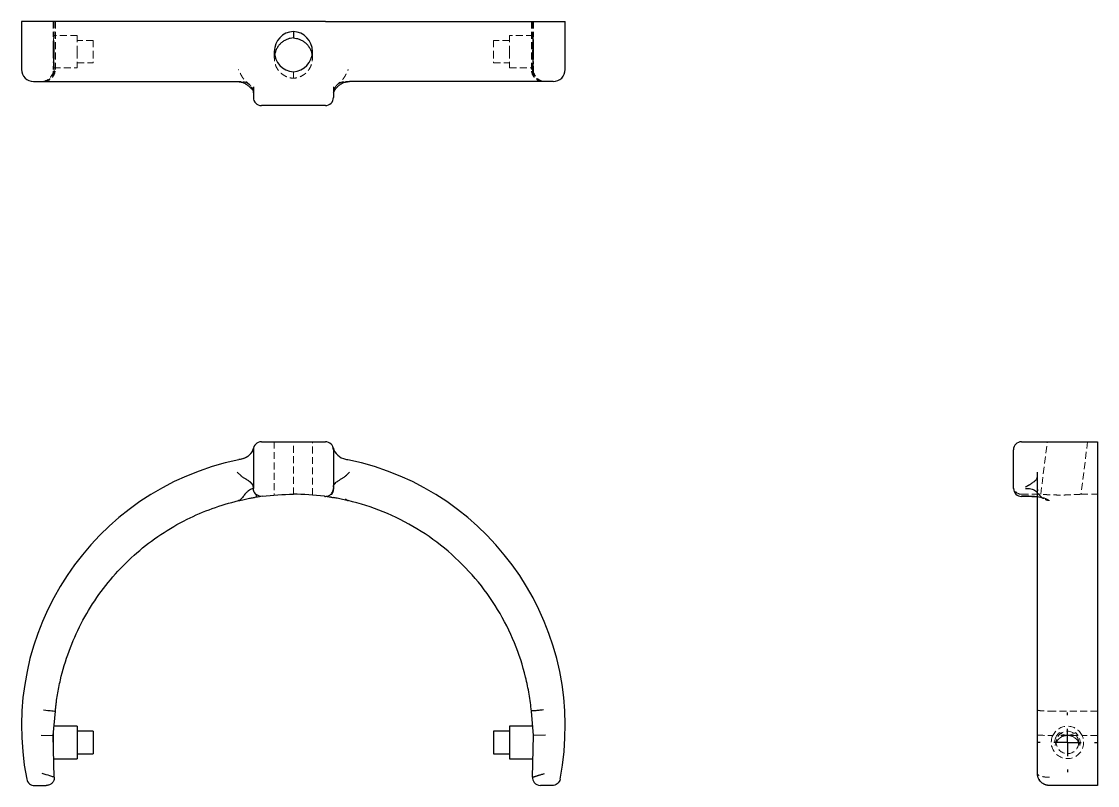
# Model space of a CAD drawing. Header units: millimetres. Extents: x 33 to 231, y 25 to 166.
import ezdxf

# ---------------------------------------------------------------- set-up
doc = ezdxf.new("R2010")
doc.units = ezdxf.units.MM
doc.linetypes.add('HIDDEN', pattern=[1.905, 1.27, -0.635])
doc.layers.add('10', color=7, linetype='Continuous')

# ---------------------------------------------------------------- blocks, each defined once
blk = doc.blocks.new('SW_CENTERMARKSYMBOL_0')
at = {"layer": '10', "color": 0}
for p, q in [((0, 5), (0, 5.48)), ((0, 0), (0, 2.5)), ((-5, 0), (-5.48, 0)), ((0, 0), (-2.5, 0)), ((0, 0), (0, -2.5)), ((0, 0), (2.5, 0)), ((5, 0), (5.48, 0)), ((0, -5), (0, -5.48))]:
    blk.add_line(p, q, dxfattribs=at)

msp = doc.modelspace()

# ---------------------------------------------------------------- linework, layer by layer
at = {"color": 7, "linetype": 'Continuous', "lineweight": 25}
for p, q in [((33, 165.9), (33, 157.07)), ((73.41, 165.9), (33, 165.9)), ((75.69, 165.9), (73.41, 165.9)), ((77.11, 165.9), (75.69, 165.9)), ((88.89, 165.9), (77.11, 165.9)), ((88.89, 165.9), (90.31, 165.9)), ((90.31, 165.9), (92.59, 165.9)), ((92.59, 165.9), (133, 165.9)), ((133, 157.07), (133, 165.9)), ((83, 164.08), (83, 162.88)), ((35.21, 154.86), (72.69, 154.86)), ((130.79, 154.86), (93.31, 154.86)), ((75.64, 153.9), (75.64, 151.92)), ((90.36, 153.9), (90.36, 151.92)), ((88.89, 150.44), (77.11, 150.44)), ((75.64, 87.16), (75.64, 83.01)), ((77.11, 88.63), (88.89, 88.63)), ((90.36, 87.16), (90.36, 83.01)), ((215.44, 80.05), (215.44, 87.16)), ((216.92, 88.63), (230.9, 88.63)), ((230.9, 88.63), (230.9, 87.54)), ((230.9, 87.54), (230.9, 85.41)), ((230.9, 85.41), (230.9, 26.6)), ((73.43, 82.33), (72.69, 83.01)), ((75.64, 83.01), (75.64, 80.05)), ((90.36, 83.01), (90.36, 80.05)), ((219.86, 27.62), (219.86, 83.01)), ((216.92, 78.6), (217.65, 78.6)), ((217.65, 78.59), (216.92, 78.59)), ((38.85, 34.62), (39.22, 39.09)), ((127.15, 34.62), (126.78, 39.09)), ((43.25, 36.31), (38.99, 36.31)), ((43.25, 36.31), (43.25, 30.34)), ((127.01, 36.31), (122.75, 36.31)), ((122.75, 36.31), (122.75, 30.34)), ((36.64, 34.69), (38.85, 34.62)), ((39.03, 26.92), (38.85, 34.62)), ((46.19, 35.39), (43.25, 35.39)), ((46.19, 35.39), (46.19, 31.26)), ((122.75, 35.39), (119.81, 35.39)), ((119.81, 35.39), (119.81, 31.26)), ((126.97, 26.92), (127.15, 34.62)), ((129.36, 34.69), (127.15, 34.62)), ((38.95, 30.34), (43.25, 30.34)), ((43.25, 31.26), (46.19, 31.26)), ((119.81, 31.26), (122.75, 31.26)), ((122.75, 30.34), (127.05, 30.34)), ((220.15, 26.56), (220.18, 26.51)), ((230.9, 26.6), (230.9, 25.41)), ((35.39, 25.41), (37.56, 25.41)), ((130.61, 25.41), (128.44, 25.41)), ((230.9, 25.41), (222.07, 25.41))]:
    msp.add_line(p, q, dxfattribs=at)
at = {"color": 7, "linetype": 'HIDDEN', "lineweight": 18}
for p, q in [((38.85, 165.9), (38.85, 163.06)), ((39.03, 157.07), (39.03, 165.9)), ((39.22, 165.9), (39.22, 157.07)), ((126.78, 165.9), (126.78, 157.07)), ((126.97, 165.9), (126.97, 157.07)), ((127.15, 165.9), (127.15, 163.06)), ((38.85, 162.32), (38.85, 158.44)), ((43.25, 163.36), (38.88, 163.36)), ((38.89, 162.71), (38.88, 162.71)), ((38.88, 162.41), (38.89, 162.59)), ((38.89, 162.58), (38.88, 162.51)), ((38.88, 162.41), (38.88, 162.39)), ((38.88, 162.39), (38.88, 162.31)), ((38.88, 162.31), (38.88, 162.27)), ((38.89, 162.71), (38.89, 162.71)), ((38.89, 162.59), (38.89, 162.71)), ((38.89, 162.65), (38.89, 162.64)), ((38.89, 162.64), (38.89, 162.64)), ((38.89, 162.64), (38.89, 162.6)), ((38.89, 162.6), (38.89, 162.58)), ((43.25, 163.36), (43.25, 160.38)), ((46.19, 162.44), (43.25, 162.44)), ((46.19, 162.44), (46.19, 160.38)), ((119.81, 162.44), (119.81, 160.38)), ((122.75, 162.44), (119.81, 162.44)), ((122.75, 163.36), (122.75, 160.38)), ((127.12, 163.36), (122.75, 163.36)), ((127.11, 162.71), (127.11, 162.71)), ((127.11, 162.59), (127.11, 162.71)), ((127.12, 162.71), (127.11, 162.71)), ((127.11, 162.65), (127.11, 162.64)), ((127.11, 162.64), (127.11, 162.6)), ((127.11, 162.64), (127.11, 162.64)), ((127.11, 162.6), (127.11, 162.58)), ((127.12, 162.41), (127.11, 162.59)), ((127.11, 162.58), (127.12, 162.51)), ((127.12, 162.41), (127.12, 162.39)), ((127.12, 162.39), (127.12, 162.31)), ((127.12, 162.31), (127.12, 162.27)), ((127.15, 162.32), (127.15, 158.44)), ((38.86, 161.28), (38.85, 161.16)), ((38.85, 161.16), (38.85, 161.15)), ((38.85, 161.15), (38.85, 161.04)), ((38.85, 161.04), (38.85, 160.93)), ((38.85, 160.93), (38.85, 160.82)), ((38.85, 160.73), (38.86, 160.86)), ((38.85, 160.82), (38.85, 160.71)), ((38.85, 160.61), (38.85, 160.73)), ((38.85, 160.71), (38.85, 160.6)), ((38.85, 160.49), (38.85, 160.61)), ((38.85, 160.6), (38.85, 160.58)), ((38.85, 160.58), (38.85, 160.49)), ((38.85, 160.49), (38.85, 160.47)), ((38.85, 160.48), (38.85, 160.49)), ((38.85, 160.38), (38.85, 160.48)), ((38.85, 160.47), (38.85, 160.38)), ((38.85, 160.38), (38.85, 160.36)), ((38.85, 160.37), (38.85, 160.38)), ((38.85, 160.27), (38.85, 160.37)), ((38.85, 160.36), (38.85, 160.27)), ((38.87, 161.97), (38.86, 161.86)), ((38.86, 161.86), (38.86, 161.78)), ((38.86, 161.78), (38.86, 161.75)), ((38.86, 161.75), (38.86, 161.63)), ((38.86, 161.63), (38.86, 161.52)), ((38.86, 161.52), (38.86, 161.4)), ((38.86, 161.4), (38.86, 161.39)), ((38.86, 161.39), (38.86, 161.28)), ((38.86, 161.28), (38.86, 161.28)), ((38.86, 161.04), (38.87, 161.2)), ((38.86, 161.01), (38.86, 161.04)), ((38.86, 160.93), (38.86, 161.01)), ((38.86, 160.86), (38.86, 160.93)), ((38.88, 162.27), (38.87, 162.2)), ((38.87, 162.2), (38.87, 162.09)), ((38.87, 162.09), (38.87, 161.97)), ((38.87, 161.34), (38.88, 161.46)), ((38.87, 161.2), (38.87, 161.34)), ((38.88, 161.46), (38.89, 161.74)), ((38.89, 161.85), (38.89, 161.85)), ((38.89, 161.74), (38.89, 161.84)), ((43.25, 160.38), (43.25, 157.4)), ((46.19, 160.38), (46.19, 158.32)), ((79.5, 160.37), (79.5, 159.16)), ((86.5, 159.16), (86.5, 160.37)), ((119.81, 160.38), (119.81, 158.32)), ((122.75, 160.38), (122.75, 157.4)), ((127.11, 161.85), (127.11, 161.85)), ((127.11, 161.74), (127.11, 161.84)), ((127.12, 161.46), (127.11, 161.74)), ((127.12, 162.27), (127.13, 162.2)), ((127.13, 161.34), (127.12, 161.46)), ((127.13, 162.2), (127.13, 162.09)), ((127.13, 162.09), (127.13, 161.97)), ((127.13, 161.97), (127.14, 161.86)), ((127.13, 161.2), (127.13, 161.34)), ((127.14, 161.04), (127.13, 161.2)), ((127.14, 161.86), (127.14, 161.78)), ((127.14, 161.78), (127.14, 161.75)), ((127.14, 161.75), (127.14, 161.63)), ((127.14, 161.63), (127.14, 161.52)), ((127.14, 161.52), (127.14, 161.4)), ((127.14, 161.4), (127.14, 161.39)), ((127.14, 161.39), (127.14, 161.28)), ((127.14, 161.28), (127.15, 161.16)), ((127.14, 161.28), (127.14, 161.28)), ((127.14, 161.01), (127.14, 161.04)), ((127.14, 160.93), (127.14, 161.01)), ((127.14, 160.86), (127.14, 160.93)), ((127.15, 160.73), (127.14, 160.86)), ((127.15, 161.16), (127.15, 161.15)), ((127.15, 161.15), (127.15, 161.04)), ((127.15, 161.04), (127.15, 160.93)), ((127.15, 160.93), (127.15, 160.82)), ((127.15, 160.82), (127.15, 160.71)), ((127.15, 160.61), (127.15, 160.73)), ((127.15, 160.71), (127.15, 160.6)), ((127.15, 160.49), (127.15, 160.61)), ((127.15, 160.6), (127.15, 160.58)), ((127.15, 160.58), (127.15, 160.49)), ((127.15, 160.49), (127.15, 160.47)), ((127.15, 160.48), (127.15, 160.49)), ((127.15, 160.38), (127.15, 160.48)), ((127.15, 160.47), (127.15, 160.38)), ((127.15, 160.38), (127.15, 160.36)), ((127.15, 160.37), (127.15, 160.38)), ((127.15, 160.27), (127.15, 160.37)), ((127.15, 160.36), (127.15, 160.27)), ((38.85, 160.27), (38.85, 160.26)), ((38.85, 160.26), (38.85, 160.27)), ((38.85, 160.26), (38.85, 160.16)), ((38.85, 160.15), (38.85, 160.26)), ((38.85, 160.16), (38.85, 160.05)), ((38.85, 160.03), (38.85, 160.15)), ((38.85, 160.05), (38.85, 159.94)), ((38.86, 159.9), (38.85, 160.03)), ((38.85, 159.94), (38.85, 159.83)), ((38.85, 159.83), (38.85, 159.72)), ((38.85, 159.72), (38.85, 159.71)), ((38.85, 159.71), (38.85, 159.6)), ((38.85, 159.6), (38.85, 159.59)), ((38.85, 159.59), (38.86, 159.48)), ((38.86, 159.83), (38.86, 159.9)), ((38.86, 159.75), (38.86, 159.83)), ((38.86, 159.62), (38.86, 159.75)), ((38.87, 159.56), (38.86, 159.62)), ((38.86, 159.48), (38.86, 159.48)), ((38.86, 159.48), (38.86, 159.37)), ((38.86, 159.37), (38.86, 159.36)), ((38.86, 159.36), (38.86, 159.25)), ((38.86, 159.25), (38.86, 159.13)), ((38.86, 159.13), (38.86, 159.02)), ((38.86, 159.02), (38.86, 158.94)), ((38.86, 158.94), (38.86, 158.9)), ((38.86, 158.9), (38.87, 158.79)), ((38.87, 159.45), (38.87, 159.56)), ((38.88, 159.31), (38.87, 159.45)), ((38.87, 158.79), (38.87, 158.67)), ((38.87, 158.67), (38.87, 158.56)), ((38.87, 158.56), (38.87, 158.53)), ((38.87, 158.53), (38.88, 158.46)), ((38.88, 159.24), (38.88, 159.31)), ((38.89, 159.02), (38.88, 159.24)), ((38.88, 158.46), (38.88, 158.43)), ((38.88, 158.43), (38.88, 158.35)), ((38.88, 158.35), (38.89, 158.17)), ((38.89, 158.93), (38.89, 159.02)), ((127.11, 159.02), (127.12, 159.24)), ((127.11, 158.93), (127.11, 159.02)), ((127.12, 158.35), (127.11, 158.17)), ((127.12, 159.31), (127.13, 159.45)), ((127.12, 159.24), (127.12, 159.31)), ((127.13, 158.53), (127.12, 158.46)), ((127.12, 158.46), (127.12, 158.43)), ((127.12, 158.43), (127.12, 158.35)), ((127.13, 159.56), (127.14, 159.62)), ((127.13, 159.45), (127.13, 159.56)), ((127.14, 158.9), (127.13, 158.79)), ((127.13, 158.79), (127.13, 158.67)), ((127.13, 158.67), (127.13, 158.56)), ((127.13, 158.56), (127.13, 158.53)), ((127.14, 159.9), (127.15, 160.03)), ((127.14, 159.83), (127.14, 159.9)), ((127.14, 159.75), (127.14, 159.83)), ((127.14, 159.62), (127.14, 159.75)), ((127.15, 159.59), (127.14, 159.48)), ((127.14, 159.48), (127.14, 159.37)), ((127.14, 159.48), (127.14, 159.48)), ((127.14, 159.37), (127.14, 159.36)), ((127.14, 159.36), (127.14, 159.25)), ((127.14, 159.25), (127.14, 159.13)), ((127.14, 159.13), (127.14, 159.02)), ((127.14, 159.02), (127.14, 158.94)), ((127.14, 158.94), (127.14, 158.9)), ((127.15, 160.27), (127.15, 160.26)), ((127.15, 160.26), (127.15, 160.27)), ((127.15, 160.26), (127.15, 160.16)), ((127.15, 160.15), (127.15, 160.26)), ((127.15, 160.16), (127.15, 160.05)), ((127.15, 160.03), (127.15, 160.15)), ((127.15, 160.05), (127.15, 159.94)), ((127.15, 159.94), (127.15, 159.83)), ((127.15, 159.83), (127.15, 159.72)), ((127.15, 159.72), (127.15, 159.71)), ((127.15, 159.71), (127.15, 159.6)), ((127.15, 159.6), (127.15, 159.59)), ((38.85, 157.7), (38.85, 157.07)), ((38.88, 158.25), (38.88, 158.24)), ((38.88, 158.24), (38.89, 158.18)), ((38.88, 158.05), (38.89, 158.05)), ((38.88, 157.4), (43.25, 157.4)), ((38.89, 158.18), (38.89, 158.17)), ((38.89, 158.17), (38.89, 158.17)), ((38.89, 158.17), (38.89, 158.12)), ((38.89, 158.17), (38.89, 158.05)), ((38.89, 158.12), (38.89, 158.11)), ((38.89, 158.05), (38.89, 158.05)), ((43.25, 158.32), (46.19, 158.32)), ((83, 155.47), (83, 156.67)), ((119.81, 158.32), (122.75, 158.32)), ((122.75, 157.4), (127.12, 157.4)), ((127.12, 158.25), (127.11, 158.18)), ((127.11, 158.18), (127.11, 158.17)), ((127.11, 158.17), (127.11, 158.12)), ((127.11, 158.17), (127.11, 158.17)), ((127.11, 158.17), (127.11, 158.05)), ((127.11, 158.12), (127.11, 158.11)), ((127.11, 158.05), (127.11, 158.05)), ((127.11, 158.05), (127.12, 158.05)), ((127.15, 157.7), (127.15, 157.07)), ((73.43, 154.86), (72.69, 154.86)), ((90.71, 153.87), (90.73, 153.87)), ((75.67, 87.48), (75.69, 87.54)), ((79.5, 88.63), (79.5, 78.83)), ((83, 78.97), (83, 88.63)), ((86.5, 78.83), (86.5, 88.63)), ((220.47, 78.97), (221.67, 88.63)), ((229.08, 88.63), (227.88, 78.97)), ((75.6, 80.03), (75.6, 80.17)), ((219.86, 80.17), (219.96, 79.63)), ((219.94, 79.62), (219.9, 79.71)), ((216.92, 78.97), (220.47, 78.97)), ((220.02, 78.48), (219.86, 78.49)), ((227.88, 78.97), (230.9, 78.97)), ((230.9, 39.09), (222.07, 39.09)), ((38.85, 34.6), (38.85, 34.64)), ((127.15, 34.6), (127.15, 34.64)), ((222.7, 34.62), (222.07, 34.62)), ((227.32, 34.62), (223.44, 34.62)), ((223.53, 33.67), (223.46, 33.57)), ((223.56, 33.72), (223.53, 33.67)), ((223.67, 33.85), (223.56, 33.72)), ((223.79, 33.97), (223.67, 33.85)), ((223.9, 34.07), (223.79, 33.97)), ((223.94, 34.1), (223.9, 34.07)), ((223.93, 35.15), (224.02, 35.06)), ((224.02, 34.17), (223.94, 34.1)), ((224.02, 35.06), (224.24, 34.95)), ((224.13, 34.25), (224.02, 34.17)), ((224.25, 34.32), (224.13, 34.25)), ((224.24, 34.95), (224.31, 34.92)), ((224.36, 34.39), (224.25, 34.32)), ((224.31, 34.92), (224.45, 34.85)), ((224.37, 34.39), (224.36, 34.39)), ((224.48, 34.44), (224.37, 34.39)), ((224.45, 34.85), (224.56, 34.8)), ((224.59, 34.48), (224.48, 34.44)), ((224.48, 34.44), (224.48, 34.44)), ((224.56, 34.8), (224.62, 34.77)), ((224.6, 34.48), (224.59, 34.48)), ((224.71, 34.51), (224.6, 34.48)), ((224.62, 34.77), (224.75, 34.72)), ((224.72, 34.51), (224.71, 34.51)), ((224.83, 34.54), (224.72, 34.51)), ((224.75, 34.72), (224.83, 34.69)), ((224.83, 34.69), (224.9, 34.68)), ((224.94, 34.56), (224.83, 34.54)), ((224.9, 34.68), (225.03, 34.66)), ((225.05, 34.58), (224.94, 34.56)), ((225.03, 34.66), (225.15, 34.65)), ((225.16, 34.59), (225.05, 34.58)), ((225.15, 34.65), (225.26, 34.65)), ((225.26, 34.6), (225.16, 34.59)), ((225.26, 34.65), (225.27, 34.65)), ((225.27, 34.6), (225.26, 34.6)), ((225.27, 34.65), (225.37, 34.64)), ((225.36, 34.6), (225.27, 34.6)), ((225.38, 34.6), (225.36, 34.6)), ((225.37, 34.64), (225.38, 34.64)), ((225.38, 34.64), (225.48, 34.65)), ((225.47, 34.6), (225.38, 34.6)), ((225.49, 34.6), (225.47, 34.6)), ((225.48, 34.65), (225.49, 34.65)), ((225.49, 34.65), (225.61, 34.65)), ((225.58, 34.59), (225.49, 34.6)), ((225.6, 34.59), (225.58, 34.59)), ((225.71, 34.58), (225.6, 34.59)), ((225.61, 34.65), (225.73, 34.66)), ((225.82, 34.56), (225.71, 34.58)), ((225.73, 34.66), (225.86, 34.68)), ((225.93, 34.54), (225.82, 34.56)), ((225.86, 34.68), (225.93, 34.69)), ((225.93, 34.69), (226.01, 34.72)), ((226.04, 34.51), (225.93, 34.54)), ((226.01, 34.72), (226.04, 34.73)), ((226.04, 34.73), (226.2, 34.8)), ((226.15, 34.48), (226.04, 34.51)), ((226.16, 34.48), (226.15, 34.48)), ((226.28, 34.44), (226.16, 34.48)), ((226.2, 34.8), (226.34, 34.86)), ((226.28, 34.44), (226.28, 34.44)), ((226.39, 34.39), (226.28, 34.44)), ((226.34, 34.86), (226.46, 34.92)), ((226.4, 34.39), (226.39, 34.39)), ((226.52, 34.32), (226.4, 34.39)), ((226.46, 34.92), (226.74, 35.06)), ((226.63, 34.25), (226.52, 34.32)), ((226.75, 34.17), (226.63, 34.25)), ((226.74, 35.06), (226.84, 35.15)), ((226.78, 34.14), (226.75, 34.17)), ((226.86, 34.07), (226.78, 34.14)), ((226.97, 33.97), (226.86, 34.07)), ((227.09, 33.85), (226.97, 33.97)), ((227.2, 33.72), (227.09, 33.85)), ((227.27, 33.62), (227.2, 33.72)), ((230.9, 34.62), (228.06, 34.62)), ((223.12, 32.84), (223.11, 32.79)), ((223.17, 33.04), (223.12, 32.84)), ((223.18, 33.1), (223.17, 33.04)), ((223.17, 33.04), (223.17, 33.04)), ((223.25, 33.23), (223.18, 33.1)), ((223.24, 33.22), (223.18, 33.1)), ((223.25, 33.23), (223.24, 33.22)), ((223.35, 33.41), (223.25, 33.23)), ((223.43, 33.53), (223.35, 33.41)), ((223.46, 33.57), (223.43, 33.53)), ((227.31, 33.57), (227.27, 33.62)), ((227.39, 33.44), (227.31, 33.57)), ((227.41, 33.41), (227.39, 33.44)), ((227.51, 33.23), (227.41, 33.41)), ((227.58, 33.1), (227.51, 33.23)), ((227.6, 33.04), (227.58, 33.1)), ((227.64, 32.85), (227.6, 33.04)), ((227.64, 32.84), (227.64, 32.85)), ((227.65, 32.79), (227.64, 32.84))]:
    msp.add_line(p, q, dxfattribs=at)
at = {"color": 7, "linetype": 'HIDDEN', "lineweight": 18, "flags": 128}
for points in [[(75.64, 80.05), (75.64, 80.05)], [(90.36, 80.05), (90.36, 80.05)], [(77.3, 78.59), (77.3, 78.59)], [(83, 78.97), (83, 78.97)], [(83, 78.97), (83, 78.97)], [(88.7, 78.59), (88.7, 78.59)], [(39.22, 39.09), (39.22, 39.09)], [(126.78, 39.09), (126.78, 39.09)]]:
    msp.add_lwpolyline(points, dxfattribs=at)
at = {"color": 7, "linetype": 'HIDDEN', "lineweight": 18}
msp.add_circle((225.38, 33.33), 2.06, dxfattribs=at)
at = {"color": 7, "linetype": 'Continuous', "lineweight": 25}
for centre, radius, start, end in [((35.21, 157.07), 2.21, 180, 270), ((130.79, 157.07), 2.21, 270, 0), ((77.11, 151.92), 1.47, 180, 270), ((88.89, 151.92), 1.47, 270, 0), ((77.11, 87.16), 1.47, 90, 180), ((88.89, 87.16), 1.47, 0, 90), ((216.92, 87.16), 1.47, 90, 180), ((83.05, 36.3), 50.05, 101.6044, 191.1722), ((82.95, 36.3), 50.05, 348.8278, 78.3956), ((216.92, 80.05), 1.47, 181.5658, 269.9969)]:
    msp.add_arc(centre, radius, start, end, dxfattribs=at)
at = {"color": 7, "linetype": 'HIDDEN', "lineweight": 18}
for radius, start, end in [(2.98, 25.8362, 154.1638), (2.98, 154.1638, 25.8362), (2.33, 146.1722, 193.2597), (2.33, 128.569, 146.1722), (2.33, 33.8278, 51.431), (2.33, 346.7403, 33.8278)]:
    msp.add_arc((225.38, 33.33), radius, start, end, dxfattribs=at)
for centre, major_axis, ratio, start_param, end_param in [((38.88, 160.38), (0, 2.98), 0.023734, 2.690666, 6.734112), ((38.74, 160.38), (0, 2.98), 0.08276, 3.592519, 5.832259), ((38.88, 160.38), (0, 2.33), 0.023734, 6.05176, 6.873592), ((38.74, 160.38), (0, 2.33), 0.08276, 5.385545, 5.692778), ((38.76, 160.38), (0.14, 2.33), 0.004944, 6.17081, 6.237415), ((38.76, 160.38), (0.14, 2.33), 0.004945, 6.237415, 6.24102), ((38.76, 160.38), (0.13, 2.33), 0.009854, 6.145523, 6.156393), ((38.76, 160.38), (0.14, 2.33), 0.004944, 6.156113, 6.17081), ((38.76, 160.38), (0.13, 2.33), 0.009853, 6.078887, 6.145523), ((38.76, 160.38), (0.13, 2.33), 0.009853, 6.071485, 6.078887), ((38.76, 160.38), (0.13, 2.33), 0.014693, 6.053476, 6.071749), ((38.76, 160.38), (0.13, 2.33), 0.014693, 6.052592, 6.053563), ((38.76, 160.38), (0.13, 2.33), 0.014693, 5.98684, 6.053476), ((38.76, 160.38), (0.13, 2.33), 0.019429, 5.920532, 5.98708), ((38.76, 160.38), (0.13, 2.33), 0.019429, 5.902172, 5.920532), ((38.76, 160.38), (0.12, 2.33), 0.024028, 5.895325, 5.902381), ((38.76, 160.38), (0.12, 2.33), 0.024027, 5.82869, 5.895325), ((38.76, 160.38), (0.12, 2.33), 0.024028, 5.817473, 5.82869), ((38.76, 160.38), (0.12, 2.33), 0.028455, 5.803297, 5.817646), ((38.76, 160.38), (0.12, 2.33), 0.028455, 5.736687, 5.803297), ((38.76, 160.38), (0.11, 2.33), 0.032681, 5.666322, 5.732869), ((38.76, 160.38), (0.12, 2.33), 0.028455, 5.732738, 5.736687), ((38.76, 160.38), (0.11, 2.33), 0.032681, 5.647962, 5.666322), ((127.26, 160.38), (0, 2.98), 0.08276, 0.450927, 2.690666), ((127.12, 160.38), (0, 2.98), 0.023734, 5.832259, 9.875705), ((127.12, 160.38), (0, 2.33), 0.023734, 5.692778, 6.514611), ((127.24, 160.38), (-0.14, 2.33), 0.004945, 0.042165, 0.04577), ((127.24, 160.38), (-0.14, 2.33), 0.004944, 0.04577, 0.112375), ((127.24, 160.38), (-0.14, 2.33), 0.004944, 0.112375, 0.127073), ((127.24, 160.38), (-0.13, 2.33), 0.009854, 0.126793, 0.137663), ((127.24, 160.38), (-0.13, 2.33), 0.009853, 0.137663, 0.204298), ((127.24, 160.38), (-0.13, 2.33), 0.009853, 0.204298, 0.2117), ((127.24, 160.38), (-0.13, 2.33), 0.014693, 0.211436, 0.229709), ((127.24, 160.38), (-0.13, 2.33), 0.014693, 0.229623, 0.230594), ((127.24, 160.38), (-0.13, 2.33), 0.014693, 0.229709, 0.296346), ((127.24, 160.38), (-0.13, 2.33), 0.019429, 0.296105, 0.362653), ((127.24, 160.38), (-0.13, 2.33), 0.019429, 0.362653, 0.381013), ((127.24, 160.38), (-0.12, 2.33), 0.024028, 0.380804, 0.38786), ((127.24, 160.38), (-0.12, 2.33), 0.024027, 0.38786, 0.454495), ((127.24, 160.38), (-0.12, 2.33), 0.024028, 0.454495, 0.465712), ((127.24, 160.38), (-0.12, 2.33), 0.028455, 0.465539, 0.479888), ((127.24, 160.38), (-0.12, 2.33), 0.028455, 0.479888, 0.546498), ((127.24, 160.38), (-0.12, 2.33), 0.028455, 0.546498, 0.550447), ((127.24, 160.38), (-0.11, 2.33), 0.032681, 0.550316, 0.616864), ((127.26, 160.38), (0, 2.33), 0.08276, 0.590407, 0.89764), ((127.24, 160.38), (-0.11, 2.33), 0.032681, 0.616864, 0.635223), ((38.76, 160.38), (0.11, 2.33), 0.036672, 5.644787, 5.648048), ((38.76, 160.38), (0.11, 2.33), 0.036674, 5.578186, 5.644787), ((38.76, 160.38), (0.11, 2.33), 0.036674, 5.56314, 5.578186), ((38.76, 160.38), (0.1, 2.33), 0.040405, 5.552655, 5.563178), ((38.76, 160.38), (0.1, 2.33), 0.040405, 5.486018, 5.552655), ((38.76, 160.38), (0.1, 2.33), 0.040404, 5.478269, 5.486018), ((38.76, 160.38), (0.09, 2.33), 0.043848, 5.460422, 5.478258), ((38.76, 160.38), (0.09, 2.33), 0.043847, 5.393863, 5.460422), ((38.76, 160.38), (0.08, 2.33), 0.046976, 5.387182, 5.393289), ((127.24, 160.38), (-0.11, 2.33), 0.036672, 0.635138, 0.638398), ((127.24, 160.38), (-0.11, 2.33), 0.036674, 0.638398, 0.704999), ((127.24, 160.38), (-0.11, 2.33), 0.036674, 0.704999, 0.720045), ((127.24, 160.38), (-0.1, 2.33), 0.040405, 0.720007, 0.73053), ((127.24, 160.38), (-0.1, 2.33), 0.040405, 0.73053, 0.797168), ((127.24, 160.38), (-0.1, 2.33), 0.040404, 0.797168, 0.804916), ((127.24, 160.38), (-0.09, 2.33), 0.043848, 0.804927, 0.822764), ((127.24, 160.38), (-0.09, 2.33), 0.043847, 0.822764, 0.889322), ((127.24, 160.38), (-0.08, 2.33), 0.046976, 0.889896, 0.896003), ((38.74, 160.38), (0, 2.33), 0.08276, 3.732, 4.039233), ((38.88, 160.38), (0, 2.33), 0.023734, 2.551185, 3.373018), ((38.76, 160.38), (-0.08, 2.33), 0.046976, 4.031489, 4.037596), ((38.76, 160.38), (-0.09, 2.33), 0.043847, 4.018124, 4.031428), ((38.76, 160.38), (-0.09, 2.33), 0.043847, 3.951503, 4.018124), ((38.76, 160.38), (-0.1, 2.33), 0.040405, 3.87996, 3.946509), ((38.76, 160.38), (-0.09, 2.33), 0.043848, 3.94652, 3.951503), ((38.76, 160.38), (-0.1, 2.33), 0.040405, 3.8616, 3.87996), ((38.76, 160.38), (-0.11, 2.33), 0.036674, 3.792822, 3.859409), ((38.76, 160.38), (-0.11, 2.33), 0.036673, 3.859409, 3.861638), ((38.76, 160.38), (-0.11, 2.33), 0.036674, 3.77673, 3.792822), ((38.76, 160.38), (-0.11, 2.33), 0.032681, 3.767335, 3.776816), ((38.76, 160.38), (-0.11, 2.33), 0.032681, 3.700697, 3.767335), ((38.76, 160.38), (-0.11, 2.33), 0.032681, 3.691909, 3.700697), ((38.76, 160.38), (-0.12, 2.33), 0.028455, 3.675251, 3.69204), ((38.76, 160.38), (-0.12, 2.33), 0.028456, 3.608674, 3.675251), ((127.24, 160.38), (0.08, 2.33), 0.046976, 2.24559, 2.251697), ((127.26, 160.38), (0, 2.33), 0.08276, 2.243952, 2.551185), ((127.24, 160.38), (0.09, 2.33), 0.043847, 2.251757, 2.265061), ((127.24, 160.38), (0.09, 2.33), 0.043847, 2.265061, 2.331682), ((127.24, 160.38), (0.09, 2.33), 0.043848, 2.331682, 2.336665), ((127.24, 160.38), (0.1, 2.33), 0.040405, 2.336677, 2.403225), ((127.24, 160.38), (0.1, 2.33), 0.040405, 2.403225, 2.421585), ((127.24, 160.38), (0.11, 2.33), 0.036673, 2.421547, 2.423777), ((127.24, 160.38), (0.11, 2.33), 0.036674, 2.423777, 2.490363), ((127.24, 160.38), (0.11, 2.33), 0.036674, 2.490363, 2.506455), ((127.24, 160.38), (0.11, 2.33), 0.032681, 2.506369, 2.515851), ((127.24, 160.38), (0.11, 2.33), 0.032681, 2.515851, 2.582489), ((127.12, 160.38), (0, 2.33), 0.023734, 2.910167, 3.732), ((127.24, 160.38), (0.11, 2.33), 0.032681, 2.582489, 2.591276), ((127.24, 160.38), (0.12, 2.33), 0.028455, 2.591145, 2.607935), ((127.24, 160.38), (0.12, 2.33), 0.028456, 2.607935, 2.674511), ((36.64, 157.07), (2.21, 0), 0.99902, 4.712389, 6.283185), ((38.76, 160.38), (-0.12, 2.33), 0.024027, 3.540756, 3.607305), ((38.76, 160.38), (-0.12, 2.33), 0.02846, 3.607132, 3.608674), ((38.76, 160.38), (-0.12, 2.33), 0.024027, 3.522396, 3.540756), ((38.76, 160.38), (-0.13, 2.33), 0.019428, 3.516932, 3.522606), ((38.76, 160.38), (-0.13, 2.33), 0.019429, 3.450306, 3.516932), ((38.76, 160.38), (-0.13, 2.33), 0.019429, 3.437698, 3.450306), ((38.76, 160.38), (-0.13, 2.33), 0.014693, 3.424982, 3.437938), ((38.76, 160.38), (-0.13, 2.33), 0.014693, 3.358358, 3.424982), ((38.76, 160.38), (-0.13, 2.33), 0.009853, 3.286745, 3.353293), ((38.76, 160.38), (-0.13, 2.33), 0.014693, 3.353029, 3.358358), ((38.76, 160.38), (-0.14, 2.33), 0.004944, 3.200198, 3.26678), ((38.76, 160.38), (-0.14, 2.33), 0.004945, 3.26678, 3.268665), ((38.76, 160.38), (-0.13, 2.33), 0.009853, 3.268385, 3.286745), ((38.76, 160.38), (-0.14, 2.33), 0.001237, 3.174864, 3.183974), ((38.76, 160.38), (-0.14, 2.33), 0.004944, 3.183758, 3.200198), ((127.24, 160.38), (0.12, 2.33), 0.02846, 2.674511, 2.676054), ((127.24, 160.38), (0.12, 2.33), 0.024027, 2.675881, 2.742429), ((127.24, 160.38), (0.12, 2.33), 0.024027, 2.742429, 2.760789), ((127.24, 160.38), (0.13, 2.33), 0.019428, 2.760579, 2.766253), ((127.24, 160.38), (0.13, 2.33), 0.019429, 2.766253, 2.832879), ((127.24, 160.38), (0.13, 2.33), 0.019429, 2.832879, 2.845487), ((127.24, 160.38), (0.13, 2.33), 0.014693, 2.845247, 2.858203), ((127.24, 160.38), (0.13, 2.33), 0.014693, 2.858203, 2.924828), ((127.24, 160.38), (0.13, 2.33), 0.014693, 2.924828, 2.930156), ((127.24, 160.38), (0.13, 2.33), 0.009853, 2.929892, 2.99644), ((127.24, 160.38), (0.13, 2.33), 0.009853, 2.99644, 3.0148), ((127.24, 160.38), (0.14, 2.33), 0.004945, 3.01452, 3.016406), ((127.24, 160.38), (0.14, 2.33), 0.004944, 3.016406, 3.082987), ((127.24, 160.38), (0.14, 2.33), 0.004944, 3.082987, 3.099427), ((127.24, 160.38), (0.14, 2.33), 0.001237, 3.099212, 3.108321), ((129.36, 157.07), (2.21, 0), 0.99902, 3.141593, 4.712389), ((38.76, 33.33), (0.11, 2.33), 0.034707, 5.605557, 5.611664), ((38.76, 33.33), (0.1, 2.33), 0.038574, 5.592315, 5.605619), ((38.76, 33.33), (0.1, 2.33), 0.038574, 5.525694, 5.592315), ((38.76, 33.33), (0.1, 2.33), 0.038573, 5.520711, 5.525694), ((38.76, 33.33), (0.09, 2.33), 0.042164, 5.454175, 5.520724), ((38.76, 33.33), (0.09, 2.33), 0.042164, 5.435815, 5.454175), ((38.76, 33.33), (0.09, 2.33), 0.045453, 5.43355, 5.43578), ((38.76, 33.33), (0.09, 2.33), 0.045452, 5.366963, 5.43355), ((38.76, 33.33), (0.09, 2.33), 0.045452, 5.350872, 5.366963), ((38.76, 33.33), (0.08, 2.33), 0.048414, 5.341306, 5.350788), ((38.76, 33.33), (0.08, 2.33), 0.048414, 5.332428, 5.350788), ((38.76, 33.33), (0.08, 2.33), 0.048414, 5.274668, 5.341306), ((38.76, 33.33), (0.08, 2.33), 0.048414, 5.265881, 5.274668), ((38.76, 33.33), (0.07, 2.33), 0.051028, 5.248961, 5.26575), ((38.76, 33.33), (0.07, 2.33), 0.051028, 5.182384, 5.248961), ((38.76, 33.33), (0.07, 2.33), 0.051028, 5.180842, 5.195191), ((38.76, 33.33), (0.06, 2.33), 0.053274, 5.114121, 5.18067), ((38.76, 33.33), (0.07, 2.33), 0.051026, 5.180842, 5.182385), ((38.76, 33.33), (0.06, 2.33), 0.053274, 5.095762, 5.114121), ((38.76, 33.33), (0.05, 2.33), 0.055136, 5.089878, 5.095552), ((38.76, 33.33), (0.05, 2.33), 0.055136, 5.023253, 5.089878), ((38.76, 33.33), (0.05, 2.33), 0.055136, 5.010644, 5.023253), ((38.76, 33.33), (0.03, 2.33), 0.056598, 4.997447, 5.010403), ((38.76, 33.33), (0.03, 2.33), 0.056598, 4.930823, 4.997447), ((38.76, 33.33), (0.03, 2.33), 0.056598, 4.925494, 4.930823), ((38.76, 33.33), (0.02, 2.33), 0.057651, 4.858681, 4.925229), ((38.76, 33.33), (0.02, 2.33), 0.057651, 4.840322, 4.858681), ((127.24, 33.33), (-0.11, 2.33), 0.034707, 0.671521, 0.677628), ((127.24, 33.33), (-0.1, 2.33), 0.038574, 0.677566, 0.690871), ((127.24, 33.33), (-0.1, 2.33), 0.038574, 0.690871, 0.757491), ((127.24, 33.33), (-0.1, 2.33), 0.038573, 0.757491, 0.762475), ((127.24, 33.33), (-0.09, 2.33), 0.042164, 0.762461, 0.82901), ((127.24, 33.33), (-0.09, 2.33), 0.042164, 0.82901, 0.84737), ((127.24, 33.33), (-0.09, 2.33), 0.045453, 0.847406, 0.849635), ((127.24, 33.33), (-0.09, 2.33), 0.045452, 0.849635, 0.916222), ((127.24, 33.33), (-0.09, 2.33), 0.045452, 0.916222, 0.932314), ((127.24, 33.33), (-0.08, 2.33), 0.048414, 0.932398, 0.941879), ((127.24, 33.33), (-0.08, 2.33), 0.048414, 0.932398, 0.950757), ((127.24, 33.33), (-0.08, 2.33), 0.048414, 0.941879, 1.008517), ((127.24, 33.33), (-0.08, 2.33), 0.048414, 1.008517, 1.017305), ((127.24, 33.33), (-0.07, 2.33), 0.051028, 1.017435, 1.034224), ((127.24, 33.33), (-0.07, 2.33), 0.051028, 1.034224, 1.100801), ((127.24, 33.33), (-0.07, 2.33), 0.051028, 1.087994, 1.102343), ((127.24, 33.33), (-0.06, 2.33), 0.053274, 1.102515, 1.169064), ((127.24, 33.33), (-0.07, 2.33), 0.051026, 1.100801, 1.102343), ((127.24, 33.33), (-0.06, 2.33), 0.053274, 1.169064, 1.187424), ((127.24, 33.33), (-0.05, 2.33), 0.055136, 1.187633, 1.193307), ((127.24, 33.33), (-0.05, 2.33), 0.055136, 1.193307, 1.259933), ((127.24, 33.33), (-0.05, 2.33), 0.055136, 1.259933, 1.272541), ((127.24, 33.33), (-0.03, 2.33), 0.056598, 1.272782, 1.285738), ((127.24, 33.33), (-0.03, 2.33), 0.056598, 1.285738, 1.352362), ((127.24, 33.33), (-0.03, 2.33), 0.056598, 1.352362, 1.357691), ((127.24, 33.33), (-0.02, 2.33), 0.057651, 1.357956, 1.424504), ((127.24, 33.33), (-0.02, 2.33), 0.057651, 1.424504, 1.442863), ((222.07, 34.69), (2.21, 0), 0.029458, 3.141593, 4.712389), ((38.76, 33.33), (0.01, 2.33), 0.058286, 4.771573, 4.838154), ((38.76, 33.33), (0.01, 2.33), 0.058286, 4.838154, 4.84004), ((38.76, 33.33), (0.01, 2.33), 0.058286, 4.755133, 4.771573), ((38.76, 33.33), (0, 2.33), 0.058446, 4.745806, 4.754915), ((38.76, 33.33), (0, 2.33), 0.058498, 4.669934, 4.754842), ((38.76, 33.33), (0, 2.33), 0.058288, 4.679044, 4.745733), ((38.76, 33.33), (0, 2.33), 0.058446, 4.669861, 4.678971), ((38.76, 33.33), (-0.01, 2.33), 0.058286, 4.653204, 4.669644), ((38.76, 33.33), (-0.01, 2.33), 0.058286, 4.586622, 4.653204), ((38.76, 33.33), (-0.01, 2.33), 0.058286, 4.584737, 4.586622), ((38.76, 33.33), (-0.02, 2.33), 0.057651, 4.517907, 4.584455), ((38.76, 33.33), (-0.02, 2.33), 0.057651, 4.499547, 4.517907), ((38.76, 33.33), (-0.03, 2.33), 0.056598, 4.493954, 4.499282), ((38.76, 33.33), (-0.03, 2.33), 0.056598, 4.480126, 4.493954), ((127.24, 33.33), (-0.01, 2.33), 0.058286, 1.443145, 1.445031), ((127.24, 33.33), (-0.01, 2.33), 0.058286, 1.445031, 1.511613), ((127.24, 33.33), (-0.01, 2.33), 0.058286, 1.511613, 1.528053), ((127.24, 33.33), (0, 2.33), 0.058446, 1.52827, 1.53738), ((127.24, 33.33), (0, 2.33), 0.058498, 1.528343, 1.613251), ((127.24, 33.33), (0, 2.33), 0.058288, 1.537452, 1.604141), ((127.24, 33.33), (0, 2.33), 0.058446, 1.604214, 1.613324), ((127.24, 33.33), (0.01, 2.33), 0.058286, 1.613541, 1.629982), ((127.24, 33.33), (0.01, 2.33), 0.058286, 1.629982, 1.696563), ((127.24, 33.33), (0.01, 2.33), 0.058286, 1.696563, 1.698449), ((127.24, 33.33), (0.02, 2.33), 0.057651, 1.69873, 1.765278), ((127.24, 33.33), (0.02, 2.33), 0.057651, 1.765278, 1.783638), ((127.24, 33.33), (0.03, 2.33), 0.056598, 1.783903, 1.789232), ((127.24, 33.33), (0.03, 2.33), 0.056598, 1.789231, 1.803059)]:
    msp.add_ellipse(centre, major_axis=major_axis, ratio=ratio, start_param=start_param, end_param=end_param, dxfattribs=at)
at = {"color": 7, "linetype": 'Continuous', "lineweight": 25}
for centre, start_param, end_param in [((83.18, 160.37), 3.189772, 6.23486), ((82.82, 160.37), 0.048326, 3.093413)]:
    msp.add_ellipse(centre, major_axis=(0, -3.71), ratio=0.992411, start_param=start_param, end_param=end_param, dxfattribs=at)
for points, knots in [([(83, 162.88), (82.8, 162.86), (82.39, 162.82), (81.81, 162.63), (81.26, 162.35), (80.76, 161.99), (80.33, 161.54), (79.98, 161.03), (79.71, 160.47), (79.62, 160.07), (79.57, 159.88)], [0, 0, 0, 0, 0.1229282, 0.2494614, 0.3723783, 0.4987823, 0.6231725, 0.7510545, 0.8774808, 1, 1, 1, 1]), ([(83, 162.88), (83.2, 162.86), (83.61, 162.82), (84.19, 162.63), (84.74, 162.35), (85.24, 161.99), (85.67, 161.54), (86.02, 161.03), (86.29, 160.47), (86.38, 160.07), (86.43, 159.88)], [0, 0, 0, 0, 0.122928, 0.249461, 0.372378, 0.498782, 0.623173, 0.751054, 0.877481, 1, 1, 1, 1]), ([(72.69, 154.86), (72.93, 154.84), (73.38, 154.81), (74.01, 154.57), (74.53, 154.26), (74.94, 153.9), (75.23, 153.6), (75.39, 153.44), (75.44, 153.48), (75.46, 153.49)], [0, 0, 0, 0, 0.162697, 0.316461, 0.462505, 0.604798, 0.750364, 0.908456, 1, 1, 1, 1]), ([(90.39, 152.87), (90.42, 152.92), (90.47, 153.02), (90.67, 153.37), (90.98, 153.79), (91.41, 154.21), (91.96, 154.56), (92.6, 154.81), (93.07, 154.84), (93.31, 154.86)], [0, 0, 0, 0, 0.156663, 0.29936, 0.435337, 0.570467, 0.708589, 0.851673, 1, 1, 1, 1]), ([(75.68, 87.5), (75.59, 87.25), (75.43, 86.75), (74.9, 86.11), (74.22, 85.63), (73.69, 85.48), (73.43, 85.41)], [0, 0, 0, 0, 0.255762, 0.506654, 0.754315, 1, 1, 1, 1]), ([(90.31, 87.54), (90.45, 87.01), (90.75, 86.53), (91.55, 85.78), (92.05, 85.52), (92.59, 85.41)], [0, 0, 0, 0, 0.5, 0.5, 1, 1, 1, 1]), ([(75.64, 80.29), (75.64, 80.31), (75.64, 80.37), (75.62, 80.45), (75.6, 80.54), (75.57, 80.61), (75.53, 80.69), (75.48, 80.76), (75.43, 80.83), (75.38, 80.9), (75.32, 80.97), (75.26, 81.03), (75.2, 81.09), (75.13, 81.15), (75.06, 81.21), (74.9, 81.34), (74.65, 81.51), (74.36, 81.69), (74.14, 81.81), (73.95, 81.93), (73.75, 82.07), (73.57, 82.19), (73.48, 82.28), (73.43, 82.32)], [0, 0, 0, 0, 0.042666, 0.084201, 0.124606, 0.16388, 0.202024, 0.239037, 0.27492, 0.309673, 0.343296, 0.375788, 0.407151, 0.437384, 0.466487, 0.494461, 0.641148, 0.732702, 0.768985, 0.839207, 0.901, 0.954519, 1, 1, 1, 1]), ([(90.36, 80.29), (90.36, 80.31), (90.36, 80.37), (90.38, 80.44), (90.4, 80.51), (90.42, 80.58), (90.44, 80.64), (90.47, 80.69), (90.5, 80.74), (90.53, 80.78), (90.62, 80.91), (90.79, 81.09), (91.07, 81.32), (91.33, 81.49), (91.57, 81.64), (91.8, 81.78), (92.02, 81.91), (92.22, 82.05), (92.41, 82.18), (92.52, 82.28), (92.57, 82.32)], [0, 0, 0, 0, 0.040533, 0.078363, 0.113493, 0.145925, 0.175658, 0.202693, 0.227029, 0.248666, 0.267604, 0.413857, 0.533681, 0.615977, 0.692667, 0.763871, 0.829816, 0.890815, 0.947323, 1, 1, 1, 1]), ([(217.65, 80.29), (217.7, 80.31), (217.79, 80.37), (217.92, 80.44), (218.04, 80.51), (218.15, 80.58), (218.25, 80.64), (218.34, 80.69), (218.42, 80.74), (218.49, 80.78), (218.69, 80.91), (218.98, 81.09), (219.29, 81.32), (219.49, 81.49), (219.62, 81.64), (219.72, 81.78), (219.79, 81.91), (219.83, 82.05), (219.86, 82.18), (219.86, 82.28), (219.86, 82.32)], [0, 0, 0, 0, 0.040533, 0.078363, 0.113493, 0.145925, 0.175658, 0.202693, 0.227029, 0.248666, 0.267604, 0.413857, 0.533681, 0.615977, 0.692667, 0.763871, 0.829816, 0.890815, 0.947323, 1, 1, 1, 1]), ([(75.59, 80.03), (75.58, 80.03), (75.56, 80.02), (75.41, 79.97), (75.12, 79.84), (74.73, 79.6), (74.28, 79.2), (73.91, 78.75), (73.62, 78.37), (73.39, 78.09), (73.16, 77.88), (73, 77.82), (72.92, 77.79)], [0, 0, 0, 0, 0.0135689, 0.1093717, 0.2079119, 0.3142433, 0.4389832, 0.5945997, 0.6866034, 0.7876517, 0.8941871, 1, 1, 1, 1]), ([(77.3, 78.59), (76.95, 78.55), (76.33, 78.7), (75.76, 79.34), (75.64, 79.81), (75.64, 80.05)], [0, 0, 0, 0, 0.428571, 0.714286, 1, 1, 1, 1]), ([(88.7, 78.59), (88.73, 78.59), (88.79, 78.58), (88.94, 78.58), (89.17, 78.6), (89.44, 78.68), (89.7, 78.82), (89.91, 78.98), (90.11, 79.21), (90.24, 79.45), (90.32, 79.69), (90.36, 79.88), (90.36, 80), (90.36, 80.05)], [0, 0, 0, 0, 0.037461, 0.076756, 0.182235, 0.30753, 0.412089, 0.538305, 0.624675, 0.76902, 0.860389, 0.937382, 1, 1, 1, 1]), ([(217.65, 80.05), (217.83, 80.05), (218.17, 80.04), (218.67, 79.97), (219.12, 79.84), (219.51, 79.6), (219.73, 79.36), (219.86, 79.21), (219.86, 79.21)], [0, 0, 0, 0, 0.181081, 0.364044, 0.552236, 0.755307, 0.993535, 1, 1, 1, 1]), ([(39.22, 39.09), (39.23, 39.18), (39.24, 39.26), (39.27, 39.59), (39.32, 40.04), (39.44, 40.96), (39.68, 42.55), (40.31, 45.73), (42.15, 51.91), (46.47, 60.23), (53.9, 68.54), (62.96, 74.6), (69.64, 77.01), (72.92, 77.79)], [0.723267, 0.723267, 0.723267, 0.723267, 0.740913, 0.740913, 0.790118, 0.839324, 0.937735, 1.134557, 1.528202, 2.315492, 3.102782, 3.890071, 4.607209, 4.607209, 4.607209, 4.607209]), ([(72.92, 77.79), (73.26, 77.87), (73.93, 78.02), (74.89, 78.21), (75.44, 78.31), (75.68, 78.35)], [0, 0, 0, 0, 0.357763, 0.715982, 1, 1, 1, 1]), ([(75.65, 78.34), (75.78, 78.37), (76.02, 78.42), (76.19, 78.49), (76.2, 78.55), (76.21, 78.58)], [0, 0, 0, 0, 0.4280143, 0.8086192, 1, 1, 1, 1]), ([(89.86, 78.55), (89.85, 78.54), (89.85, 78.47), (89.99, 78.42), (90.23, 78.37), (90.35, 78.34)], [0, 0, 0, 0, 0.1103577, 0.5221587, 1, 1, 1, 1]), ([(93.08, 77.79), (92.74, 77.87), (92.07, 78.02), (91.11, 78.21), (90.56, 78.31), (90.32, 78.35)], [0, 0, 0, 0, 0.357912, 0.716281, 1, 1, 1, 1]), ([(92.61, 78.11), (92.63, 78.08), (92.68, 78.03), (92.75, 77.97), (92.81, 77.92), (92.87, 77.88), (92.92, 77.85), (92.97, 77.83), (93.01, 77.81), (93.04, 77.8), (93.07, 77.79), (93.08, 77.79)], [0, 0, 0, 0, 0.156704, 0.301498, 0.434634, 0.556347, 0.666851, 0.766331, 0.854943, 0.932804, 1, 1, 1, 1]), ([(126.78, 39.09), (126.73, 39.61), (126.67, 40.12), (126.53, 41.16), (126.45, 41.68), (126.19, 43.24), (125.97, 44.29), (125.2, 47.45), (124.52, 49.56), (122.8, 53.73), (121.77, 55.79), (119.36, 59.76), (117.99, 61.67), (114.94, 65.26), (113.26, 66.94), (109.66, 70.01), (107.74, 71.4), (103.73, 73.82), (101.64, 74.87), (97.4, 76.6), (95.23, 77.28), (93.08, 77.79)], [0, 0, 0, 0, 0.03125, 0.03125, 0.0625, 0.0625, 0.125, 0.125, 0.25, 0.25, 0.375, 0.375, 0.5, 0.5, 0.625, 0.625, 0.75, 0.75, 0.875, 0.875, 1, 1, 1, 1]), ([(216.91, 78.59), (216.91, 78.58), (216.91, 78.58), (216.91, 78.59), (216.91, 78.6)], [0, 0, 0, 0, 0.520418, 1, 1, 1, 1]), ([(217.65, 78.6), (217.86, 78.6), (218.27, 78.6), (218.81, 78.58), (219.27, 78.56), (219.62, 78.54), (219.79, 78.51), (219.86, 78.5)], [0, 0, 0, 0, 0.248714, 0.476515, 0.682543, 0.868154, 1, 1, 1, 1]), ([(219.86, 78.49), (219.68, 78.51), (219.27, 78.55), (218.51, 78.59), (217.94, 78.59), (217.65, 78.59)], [0, 0, 0, 0, 0.272311, 0.635975, 1, 1, 1, 1]), ([(37.02, 39.3), (37.6, 39.24), (38.17, 39.19), (38.98, 39.11), (39.22, 39.09), (39.22, 39.09)], [0, 0, 0, 0, 0.5, 0.5, 1, 1, 1, 1]), ([(128.98, 39.3), (128.69, 39.27), (128.4, 39.24), (127.87, 39.2), (127.63, 39.17), (127.22, 39.14), (127.06, 39.12), (126.84, 39.1), (126.78, 39.09), (126.78, 39.09)], [0, 0, 0, 0, 0.25, 0.25, 0.5, 0.5, 0.75, 0.75, 1, 1, 1, 1]), ([(39.03, 26.92), (39.03, 26.92), (38.88, 26.97), (38.14, 27.2), (37.31, 27.46), (36.81, 27.62)], [-1.570796, -1.570796, -1.570796, -1.570796, -1.121997, -0.673198, 0, 0, 0, 0]), ([(39.03, 26.92), (39.04, 26.72), (39, 26.53), (38.86, 26.16), (38.75, 26), (38.48, 25.72), (38.31, 25.6), (37.95, 25.45), (37.76, 25.41), (37.56, 25.41)], [0, 0, 0, 0, 0.25, 0.25, 0.5, 0.5, 0.75, 0.75, 1, 1, 1, 1]), ([(126.97, 26.92), (126.96, 26.58), (127.22, 25.79), (127.99, 25.41), (128.44, 25.41)], [0, 0, 0, 0, 0.428571, 1, 1, 1, 1]), ([(126.97, 26.92), (126.97, 26.92), (126.97, 26.92), (126.99, 26.93), (127.01, 26.93), (127.05, 26.95), (127.1, 26.96), (127.16, 26.98), (127.23, 27), (127.31, 27.03), (127.4, 27.06), (127.5, 27.09), (127.62, 27.13), (127.76, 27.17), (127.92, 27.22), (128.11, 27.28), (128.33, 27.35), (128.59, 27.43), (128.88, 27.52), (129.09, 27.59), (129.19, 27.62)], [0, 0, 0, 0, 0.0420071, 0.084479, 0.1274395, 0.1709118, 0.214918, 0.2594796, 0.3046173, 0.3503509, 0.3966995, 0.4436816, 0.4913146, 0.5433705, 0.6022758, 0.6680481, 0.7406995, 0.8202384, 0.9066705, 1, 1, 1, 1]), ([(132.05, 26.6), (131.99, 26.27), (131.8, 25.96), (131.28, 25.53), (130.94, 25.41), (130.61, 25.41)], [0, 0, 0, 0, 0.5, 0.5, 1, 1, 1, 1]), ([(222.07, 25.41), (222.02, 25.41), (221.92, 25.42), (221.77, 25.43), (221.62, 25.46), (221.47, 25.49), (221.32, 25.54), (221.17, 25.6), (221.03, 25.67), (220.89, 25.75), (220.75, 25.84), (220.63, 25.95), (220.44, 26.12), (220.22, 26.39), (220.04, 26.72), (219.94, 27.03), (219.87, 27.3), (219.86, 27.51), (219.86, 27.62)], [0, 0, 0, 0, 0.042498, 0.085442, 0.128845, 0.172725, 0.217094, 0.261967, 0.307359, 0.353281, 0.399747, 0.44677, 0.49436, 0.617254, 0.75357, 0.818842, 0.900989, 1, 1, 1, 1])]:
    msp.add_open_spline(points, degree=3, knots=knots, dxfattribs=at)
at = {"color": 7, "linetype": 'HIDDEN', "lineweight": 18}
for points, knots in [([(79.57, 159.88), (79.57, 159.86), (79.51, 159.65), (79.49, 159.21), (79.52, 158.59), (79.67, 157.97), (79.92, 157.39), (80.27, 156.87), (80.69, 156.41), (81.19, 156.03), (81.74, 155.74), (82.35, 155.53), (82.78, 155.49), (83, 155.47)], [0, 0, 0, 0, 0.005842, 0.104245, 0.205539, 0.303258, 0.403861, 0.500719, 0.600411, 0.696854, 0.796097, 0.896465, 1, 1, 1, 1]), ([(86.43, 159.88), (86.43, 159.86), (86.49, 159.65), (86.51, 159.21), (86.48, 158.59), (86.33, 157.97), (86.08, 157.39), (85.73, 156.87), (85.31, 156.41), (84.81, 156.03), (84.26, 155.74), (83.65, 155.53), (83.22, 155.49), (83, 155.47)], [0, 0, 0, 0, 0.005842, 0.104245, 0.205539, 0.303258, 0.403861, 0.500719, 0.600411, 0.696854, 0.796097, 0.896465, 1, 1, 1, 1]), ([(39.03, 157.07), (39.03, 156.74), (38.88, 156.08), (38.14, 155.15), (37.31, 154.86), (36.81, 154.86)], [-1.570796, -1.570796, -1.570796, -1.570796, -1.121997, -0.673198, 0, 0, 0, 0]), ([(37.02, 154.86), (37.6, 154.86), (38.17, 155.1), (38.98, 155.91), (39.22, 156.49), (39.22, 157.07)], [0, 0, 0, 0, 0.5, 0.5, 1, 1, 1, 1]), ([(75.2, 153.97), (75.17, 154.01), (75.05, 154.21), (74.72, 154.51), (74.28, 154.88), (73.91, 155.24), (73.62, 155.65), (73.39, 156.06), (73.16, 156.54), (73, 156.89), (72.92, 157.07)], [0, 0, 0, 0, 0.034151, 0.163808, 0.315912, 0.505667, 0.617853, 0.741069, 0.870975, 1, 1, 1, 1]), ([(90.73, 153.86), (90.78, 153.94), (90.93, 154.18), (91.28, 154.51), (91.72, 154.88), (92.09, 155.24), (92.38, 155.65), (92.61, 156.06), (92.84, 156.54), (93, 156.89), (93.08, 157.07)], [0, 0, 0, 0, 0.061854, 0.187793, 0.335534, 0.519845, 0.628814, 0.748496, 0.874676, 1, 1, 1, 1]), ([(128.98, 154.86), (128.69, 154.86), (128.4, 154.92), (127.87, 155.14), (127.63, 155.3), (127.22, 155.71), (127.06, 155.96), (126.84, 156.49), (126.78, 156.78), (126.78, 157.07)], [0, 0, 0, 0, 0.25, 0.25, 0.5, 0.5, 0.75, 0.75, 1, 1, 1, 1]), ([(126.97, 157.07), (126.97, 157.02), (126.97, 156.92), (126.99, 156.77), (127.01, 156.62), (127.05, 156.47), (127.1, 156.32), (127.16, 156.17), (127.23, 156.03), (127.31, 155.89), (127.4, 155.75), (127.5, 155.63), (127.62, 155.5), (127.76, 155.38), (127.92, 155.25), (128.11, 155.13), (128.33, 155.02), (128.59, 154.94), (128.88, 154.87), (129.09, 154.86), (129.19, 154.86)], [0, 0, 0, 0, 0.0420071, 0.084479, 0.1274395, 0.1709118, 0.214918, 0.2594796, 0.3046173, 0.3503509, 0.3966995, 0.4436816, 0.4913146, 0.5433705, 0.6022758, 0.6680481, 0.7406995, 0.8202384, 0.9066705, 1, 1, 1, 1]), ([(75.64, 152.65), (75.64, 152.7), (75.64, 152.8), (75.62, 152.94), (75.6, 153.08), (75.57, 153.22), (75.53, 153.34), (75.48, 153.47), (75.43, 153.58), (75.38, 153.69), (75.32, 153.79), (75.26, 153.89), (75.2, 153.98), (75.13, 154.06), (75.06, 154.14), (74.9, 154.31), (74.65, 154.51), (74.36, 154.66), (74.14, 154.75), (73.95, 154.8), (73.75, 154.84), (73.57, 154.86), (73.48, 154.86), (73.43, 154.86)], [0, 0, 0, 0, 0.042666, 0.084201, 0.124606, 0.16388, 0.202024, 0.239037, 0.27492, 0.309673, 0.343296, 0.375788, 0.407151, 0.437384, 0.466487, 0.494461, 0.641148, 0.732702, 0.768985, 0.839207, 0.901, 0.954519, 1, 1, 1, 1]), ([(90.36, 152.65), (90.36, 152.7), (90.36, 152.79), (90.38, 152.92), (90.4, 153.04), (90.42, 153.15), (90.44, 153.25), (90.47, 153.34), (90.5, 153.42), (90.53, 153.49), (90.62, 153.69), (90.79, 153.98), (91.07, 154.29), (91.33, 154.49), (91.57, 154.62), (91.8, 154.72), (92.02, 154.79), (92.22, 154.83), (92.41, 154.86), (92.52, 154.86), (92.57, 154.86)], [0, 0, 0, 0, 0.040533, 0.078363, 0.113493, 0.145925, 0.175658, 0.202693, 0.227029, 0.248666, 0.267604, 0.413857, 0.533681, 0.615977, 0.692667, 0.763871, 0.829816, 0.890815, 0.947323, 1, 1, 1, 1]), ([(75.46, 153.49), (75.48, 153.49), (75.56, 153.49), (75.58, 153.68), (75.59, 153.81)], [0, 0, 0, 0, 0.297979, 1, 1, 1, 1]), ([(75.64, 152.65), (75.64, 152.83), (75.64, 153.01), (75.58, 153.17), (75.57, 153.18)], [0, 0, 0, 0, 0.974438, 1, 1, 1, 1]), ([(75.69, 87.54), (75.57, 87.09), (75.03, 86.1), (74.03, 85.54), (73.41, 85.41)], [0, 0, 0, 0, 0.428571, 1, 1, 1, 1]), ([(76.21, 78.58), (76.22, 78.59), (76.24, 78.64), (76.17, 78.76), (76.05, 78.94), (75.9, 79.17), (75.76, 79.43), (75.7, 79.64), (75.67, 79.74)], [0, 0, 0, 0, 0.104644, 0.319404, 0.510403, 0.683494, 0.845016, 1, 1, 1, 1]), ([(90.42, 80.03), (90.41, 79.9), (90.39, 79.65), (90.27, 79.3), (90.11, 79.01), (89.94, 78.78), (89.84, 78.63), (89.85, 78.57), (89.86, 78.55)], [0, 0, 0, 0, 0.165033, 0.326415, 0.488661, 0.659726, 0.849664, 1, 1, 1, 1]), ([(216.92, 78.97), (216.53, 78.97), (216.14, 79.12), (215.6, 79.67), (215.44, 80.05), (215.44, 80.44)], [0, 0, 0, 0, 0.5, 0.5, 1, 1, 1, 1]), ([(219.86, 79.21), (220.01, 79.03), (220.24, 78.75), (220.65, 78.37), (221.06, 78.09), (221.54, 77.88), (221.89, 77.82), (222.07, 77.79)], [0, 0, 0, 0, 0.2729961, 0.4379863, 0.6191961, 0.8102459, 1, 1, 1, 1]), ([(220.99, 78.19), (220.88, 78.25), (220.55, 78.42), (220.15, 78.92), (220, 79.4), (219.94, 79.62)], [0, 0, 0, 0, 0.1953933, 0.6202487, 1, 1, 1, 1]), ([(75.68, 78.35), (75.74, 78.36), (76.05, 78.41), (76.48, 78.48), (76.95, 78.55), (77.24, 78.59), (77.28, 78.59), (77.3, 78.59)], [0, 0, 0, 0, 0.0643408, 0.2958297, 0.5293128, 0.7645395, 1, 1, 1, 1]), ([(90.32, 78.35), (90.26, 78.36), (89.95, 78.41), (89.52, 78.48), (89.05, 78.55), (88.76, 78.59), (88.72, 78.59), (88.7, 78.59)], [0, 0, 0, 0, 0.064674, 0.296081, 0.52948, 0.764623, 1, 1, 1, 1]), ([(219.86, 78.5), (219.96, 78.49), (220.21, 78.46), (220.46, 78.39), (220.66, 78.32), (220.79, 78.25), (220.8, 78.25), (220.86, 78.22), (220.94, 78.18), (220.98, 78.15)], [0, 0, 0, 0, 0.174114, 0.410054, 0.583742, 0.693813, 0.819974, 0.902259, 1, 1, 1, 1]), ([(222.07, 77.79), (221.93, 77.87), (221.66, 78.02), (221.26, 78.22), (220.76, 78.37), (220.33, 78.43), (220.17, 78.45)], [0, 0, 0, 0, 0.278113, 0.556581, 0.83614, 1, 1, 1, 1]), ([(227.88, 78.97), (227.87, 78.97), (227.83, 78.96), (227.72, 78.96), (227.64, 78.95), (227.44, 78.94), (227.32, 78.93), (227.05, 78.91), (226.89, 78.9), (226.55, 78.89), (226.37, 78.88), (225.97, 78.86), (225.76, 78.85), (225.32, 78.84), (225.1, 78.83), (224.63, 78.83), (224.4, 78.83), (223.93, 78.82), (223.7, 78.83), (223.24, 78.83), (223.01, 78.84), (222.58, 78.85), (222.36, 78.86), (221.97, 78.88), (221.79, 78.88), (221.44, 78.9), (221.29, 78.91), (221.02, 78.93), (220.9, 78.94), (220.7, 78.95), (220.63, 78.96), (220.51, 78.96), (220.48, 78.97), (220.47, 78.97)], [0, 0, 0, 0, 0.0625, 0.0625, 0.125, 0.125, 0.1875, 0.1875, 0.25, 0.25, 0.3125, 0.3125, 0.375, 0.375, 0.4375, 0.4375, 0.5, 0.5, 0.5625, 0.5625, 0.625, 0.625, 0.6875, 0.6875, 0.75, 0.75, 0.8125, 0.8125, 0.875, 0.875, 0.9375, 0.9375, 1, 1, 1, 1]), ([(219.86, 39.3), (219.86, 39.27), (219.92, 39.24), (220.14, 39.2), (220.3, 39.17), (220.71, 39.14), (220.96, 39.12), (221.49, 39.1), (221.78, 39.09), (222.07, 39.09)], [0, 0, 0, 0, 0.25, 0.25, 0.5, 0.5, 0.75, 0.75, 1, 1, 1, 1]), ([(222.07, 26.92), (222.02, 26.92), (221.92, 26.92), (221.77, 26.93), (221.62, 26.93), (221.47, 26.95), (221.32, 26.96), (221.17, 26.98), (221.03, 27), (220.89, 27.03), (220.75, 27.06), (220.63, 27.09), (220.5, 27.13), (220.38, 27.17), (220.25, 27.22), (220.13, 27.28), (220.02, 27.35), (219.94, 27.43), (219.87, 27.52), (219.86, 27.59), (219.86, 27.62)], [0, 0, 0, 0, 0.0420071, 0.084479, 0.1274395, 0.1709118, 0.214918, 0.2594796, 0.3046173, 0.3503509, 0.3966995, 0.4436816, 0.4913146, 0.5433705, 0.6022758, 0.6680481, 0.7406995, 0.8202384, 0.9066705, 1, 1, 1, 1])]:
    msp.add_open_spline(points, degree=3, knots=knots, dxfattribs=at)
msp.add_open_spline([(92.57, 154.86), (92.82, 154.86), (93.07, 154.86), (93.31, 154.86)], degree=3, dxfattribs=at)
at = {"color": 7, "linetype": 'Continuous', "lineweight": 25}
for points in [[(73.41, 85.41), (73.27, 85.39), (73.13, 85.36), (72.99, 85.33)], [(92.59, 85.41), (92.73, 85.39), (92.87, 85.36), (93.01, 85.33)], [(92.57, 82.33), (92.82, 82.57), (93.07, 82.79), (93.31, 83.01)], [(77.3, 78.59), (79.2, 78.84), (81.1, 78.97), (83, 78.97)], [(88.7, 78.59), (86.77, 78.85), (84.86, 78.97), (83, 78.97)], [(33.95, 26.6), (34.01, 26.27), (34.38, 25.65), (35.06, 25.41), (35.39, 25.41)]]:
    msp.add_open_spline(points, degree=3, dxfattribs=at)

# ---------------------------------------------------------------- block references
at = {"layer": '10'}
msp.add_blockref('SW_CENTERMARKSYMBOL_0', (225.38, 33.33), dxfattribs=at)

doc.saveas('drawing.dxf')
